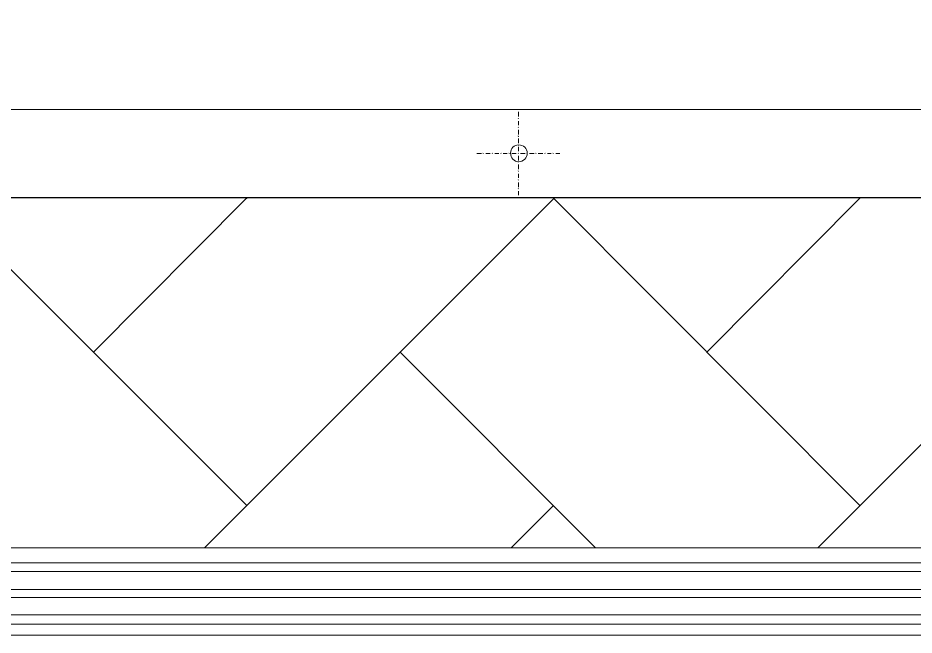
# Model space of a CAD drawing. Header units: millimetres. Extents: x 2928 to 3112, y 1220 to 1280.
# Drawn here: x 2973.754 to 2976.336, y 1238.8 to 1240.578 of the extents above; entities that cross this region are included whole.
import ezdxf

# ---------------------------------------------------------------- set-up
doc = ezdxf.new("R2010")
doc.units = ezdxf.units.MM

msp = doc.modelspace()

# ---------------------------------------------------------------- linework, layer by layer
at = {"color": 252, "linetype": 'Continuous', "lineweight": 13, "true_color": 0x989898}
msp.add_lwpolyline([(2982.2769, 1240.06027), (2940.24797, 1240.06027), (2940.24797, 1263.2906), (2982.2769, 1263.2906)], close=True, dxfattribs=at)
at = {"color": 7, "linetype": 'Continuous', "lineweight": 20, "true_color": 0x000007}
msp.add_lwpolyline([(2957.20821, 1263.03893), (2982.02523, 1263.03893), (2982.02523, 1240.31361), (2957.20821, 1240.31361), (2957.20821, 1240.06027), (2982.2769, 1240.06027), (2982.2769, 1263.2906), (2957.20821, 1263.2906)], close=True, dxfattribs=at)
at = {"color": 252, "linetype": 'Continuous', "lineweight": 13, "true_color": 0x989898}
for points in [[(2975.1968, 1240.29361), (2975.1968, 1240.30694), (2975.1968, 1240.30694)], [(2975.1968, 1240.28694), (2975.19513, 1240.28861), (2975.19513, 1240.28861)], [(2975.1968, 1240.26861), (2975.1968, 1240.28027), (2975.1968, 1240.28027)], [(2975.1968, 1240.26194), (2975.19513, 1240.26361), (2975.19513, 1240.26361)], [(2975.1968, 1240.24194), (2975.1968, 1240.25527), (2975.1968, 1240.25527)], [(2975.1968, 1240.23527), (2975.19513, 1240.23861), (2975.19513, 1240.23861)], [(2975.1968, 1240.21694), (2975.1968, 1240.23027), (2975.1968, 1240.23027)], [(2975.1968, 1240.21027), (2975.19513, 1240.21194), (2975.19513, 1240.21194)], [(2975.1968, 1240.19361), (2975.1968, 1240.20694), (2975.1968, 1240.20694)], [(2975.09013, 1240.18694), (2975.0768, 1240.18694), (2975.0768, 1240.18694)], [(2975.09513, 1240.18694), (2975.09347, 1240.18861), (2975.09347, 1240.18861)], [(2975.11513, 1240.18694), (2975.1018, 1240.18694), (2975.1018, 1240.18694)], [(2975.1218, 1240.18694), (2975.12013, 1240.18861), (2975.12013, 1240.18861)], [(2975.14013, 1240.18694), (2975.12847, 1240.18694), (2975.12847, 1240.18694)], [(2975.1468, 1240.18694), (2975.14513, 1240.18861), (2975.14513, 1240.18861)], [(2975.16347, 1240.18694), (2975.1518, 1240.18694), (2975.1518, 1240.18694)], [(2975.17013, 1240.18694), (2975.16847, 1240.18861), (2975.16847, 1240.18861)], [(2975.19013, 1240.18694), (2975.1768, 1240.18694), (2975.1768, 1240.18694)], [(2975.1968, 1240.18694), (2975.19513, 1240.18861), (2975.19513, 1240.18861)], [(2975.1968, 1240.18694), (2975.19513, 1240.18861), (2975.19513, 1240.18861)], [(2975.1968, 1240.16694), (2975.1968, 1240.18027), (2975.1968, 1240.18027)], [(2975.21513, 1240.18694), (2975.2018, 1240.18694), (2975.2018, 1240.18694)], [(2975.2218, 1240.18694), (2975.22013, 1240.18861), (2975.22013, 1240.18861)], [(2975.2418, 1240.18694), (2975.22847, 1240.18694), (2975.22847, 1240.18694)], [(2975.2468, 1240.18694), (2975.24514, 1240.18861), (2975.24514, 1240.18861)], [(2975.2668, 1240.18694), (2975.25347, 1240.18694), (2975.25347, 1240.18694)], [(2975.27347, 1240.18694), (2975.2718, 1240.18861), (2975.2718, 1240.18861)], [(2975.29014, 1240.18694), (2975.28014, 1240.18694), (2975.28014, 1240.18694)], [(2975.2968, 1240.18694), (2975.29514, 1240.18861), (2975.29514, 1240.18861)], [(2975.31514, 1240.18694), (2975.30347, 1240.18694), (2975.30347, 1240.18694)], [(2975.1968, 1240.16194), (2975.19513, 1240.16361), (2975.19513, 1240.16361)], [(2975.1968, 1240.14194), (2975.1968, 1240.15527), (2975.1968, 1240.15527)], [(2975.1968, 1240.13527), (2975.19513, 1240.13694), (2975.19513, 1240.13694)], [(2975.1968, 1240.11694), (2975.1968, 1240.12861), (2975.1968, 1240.12861)], [(2975.1968, 1240.11027), (2975.19513, 1240.11194), (2975.19513, 1240.11194)], [(2975.1968, 1240.09027), (2975.1968, 1240.1036), (2975.1968, 1240.1036)], [(2975.1968, 1240.08527), (2975.19513, 1240.08694), (2975.19513, 1240.08694)], [(2975.1968, 1240.06694), (2975.1968, 1240.0786), (2975.1968, 1240.0786)]]:
    msp.add_lwpolyline(points, dxfattribs=at)
at = {"color": 253, "linetype": 'Continuous', "lineweight": -2, "true_color": 0x9a9a9a}
msp.add_lwpolyline([(2946.32139, 1240.06027), (2986.86863, 1240.06027), (2986.86863, 1240.06027)], dxfattribs=at)
at = {"color": 9, "linetype": 'Continuous', "lineweight": 13, "true_color": 0xbababa}
for points in [[(2974.41346, 1239.17359), (2973.52511, 1240.06027), (2973.52511, 1240.06027)], [(2973.97178, 1239.61526), (2974.41512, 1240.06027), (2974.41512, 1240.06027)], [(2974.29179, 1239.05192), (2975.2968, 1240.05694), (2975.2968, 1240.05694)], [(2974.41346, 1240.05694), (2974.41179, 1240.06027), (2974.41179, 1240.06027)], [(2976.18015, 1239.17359), (2975.29514, 1240.06027), (2975.29514, 1240.06027)], [(2975.73848, 1239.61526), (2976.18182, 1240.06027), (2976.18182, 1240.06027)], [(2976.05848, 1239.05192), (2977.06349, 1240.05694), (2977.06349, 1240.05694)], [(2976.18015, 1240.05694), (2976.17682, 1240.06027), (2976.17682, 1240.06027)], [(2975.41847, 1239.05192), (2974.85513, 1239.61526), (2974.85513, 1239.61526)], [(2975.17513, 1239.05192), (2975.2968, 1239.17359), (2975.2968, 1239.17359)], [(2957.29321, 1239.00859), (2983.03191, 1239.00859), (2983.03191, 1239.00859)], [(2957.29321, 1238.98359), (2983.03191, 1238.98359), (2983.03191, 1238.98359)], [(2957.29321, 1238.93192), (2983.03191, 1238.93192), (2983.03191, 1238.93192)], [(2957.29321, 1238.90859), (2983.03191, 1238.90859), (2983.03191, 1238.90859)], [(2957.29321, 1238.85859), (2983.03191, 1238.85859), (2983.03191, 1238.85859)], [(2957.29321, 1238.83192), (2983.03191, 1238.83192), (2983.03191, 1238.83192)]]:
    msp.add_lwpolyline(points, dxfattribs=at)
at = {"color": 7, "linetype": 'Continuous', "lineweight": 5, "true_color": 0x000007}
for points in [[(2983.03191, 1239.05192), (2957.29321, 1239.05192), (2957.29321, 1239.05192)], [(2983.03191, 1238.80025), (2957.29321, 1238.80025), (2957.29321, 1238.80025)]]:
    msp.add_lwpolyline(points, dxfattribs=at)
msp.add_open_spline([(2975.2218, 1240.18861), (2975.2218, 1240.20194), (2975.21013, 1240.21194), (2975.1968, 1240.21194), (2975.1968, 1240.21194), (2975.18347, 1240.21194), (2975.17347, 1240.20194), (2975.17347, 1240.18861), (2975.17347, 1240.18861), (2975.17347, 1240.17527), (2975.18347, 1240.16361), (2975.1968, 1240.16361), (2975.1968, 1240.16361), (2975.21013, 1240.16361), (2975.2218, 1240.17527), (2975.2218, 1240.18861)], degree=3, knots=[0, 0, 0, 0, 0.0625, 0.0625, 0.0625, 0.0625, 0.125, 0.125, 0.125, 0.125, 0.1875, 0.1875, 0.1875, 0.1875, 1, 1, 1, 1], dxfattribs=at)

doc.saveas('drawing.dxf')
